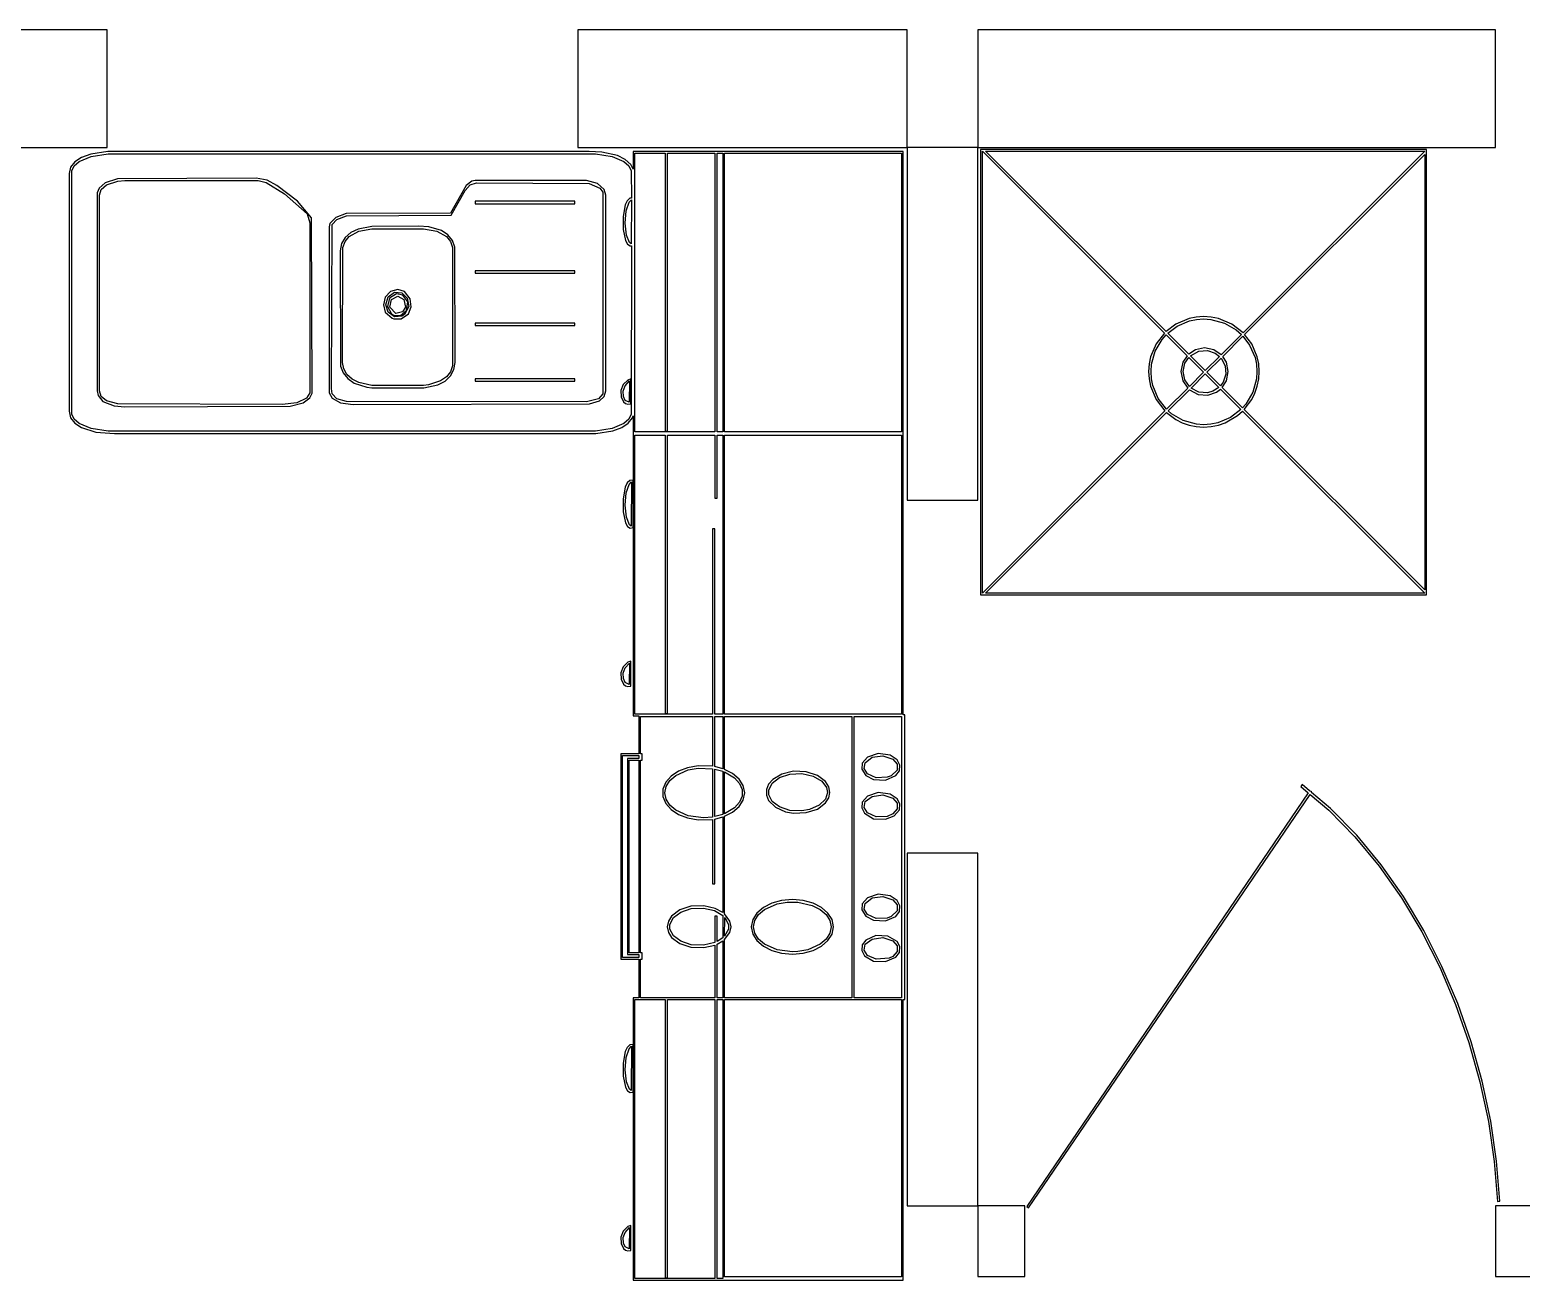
# Model space of a CAD drawing. Header units: metres. Extents: x -12.3 to 21.7, y -8.9 to 7.5.
# Drawn here: x 16.536 to 19.705, y -3.408 to -0.75 of the extents above; entities that cross this region are included whole.
import ezdxf

# ---------------------------------------------------------------- set-up
doc = ezdxf.new("R2010")
doc.units = ezdxf.units.M

msp = doc.modelspace()

# ---------------------------------------------------------------- linework, layer by layer
for p, q in [((16.7, -0.75), (15.8, -0.75)), ((16.7, -1), (16.7, -0.75)), ((18.4, -0.75), (17.7, -0.75)), ((17.7, -0.75), (17.7, -1)), ((18.4, -1), (18.4, -0.75)), ((19.65, -0.75), (18.55, -0.75)), ((18.55, -0.75), (18.55, -1)), ((19.65, -1), (19.65, -0.75)), ((15.8, -1), (16.7, -1)), ((16.7018, -1.00873), (16.6652, -1.01416)), ((16.6664, -1.019), (16.7021, -1.01372)), ((17.7243, -1.00835), (16.7018, -1.00873)), ((16.7021, -1.01372), (17.738, -1.01372)), ((17.7, -1), (18.4, -1)), ((17.7514, -1.00984), (17.7243, -1.00835)), ((17.738, -1.01372), (17.7732, -1.01898)), ((17.7845, -1.01732), (17.7514, -1.00984)), ((18.3915, -1.00835), (17.8176, -1.00835)), ((17.8176, -1.00835), (17.8176, -1.04625)), ((17.8212, -1.60471), (17.8212, -1.01189)), ((17.8212, -1.01189), (17.8861, -1.01189)), ((17.8861, -1.01189), (17.8861, -1.60315)), ((17.8911, -1.60315), (17.8911, -1.01189)), ((17.8911, -1.01189), (17.9915, -1.01189)), ((17.9915, -1.01189), (17.9915, -1.60471)), ((17.9965, -1.60471), (17.9965, -1.01189)), ((17.9965, -1.01189), (18.0083, -1.01189)), ((18.0083, -1.01189), (18.0083, -1.60471)), ((18.0118, -1.60471), (18.0118, -1.01192)), ((18.0118, -1.01192), (18.388, -1.01192)), ((18.388, -1.01192), (18.388, -1.60471)), ((18.3915, -2.20627), (18.3915, -1.00835)), ((18.55, -1), (18.4, -1)), ((18.4, -1), (18.4, -1.75)), ((18.55, -1), (19.65, -1)), ((18.55, -1.75), (18.55, -1)), ((19.5032, -1.00447), (18.5561, -1.00447)), ((18.5561, -1.00447), (18.5561, -1.95137)), ((18.5597, -1.94783), (18.5597, -1.00806)), ((18.5597, -1.00806), (18.9466, -1.39484)), ((18.9502, -1.39142), (18.5667, -1.00801)), ((18.5667, -1.00801), (19.4997, -1.00806)), ((19.4997, -1.00806), (19.1137, -1.39397)), ((19.5032, -1.95137), (19.5032, -1.00447)), ((16.6224, -1.04211), (16.6192, -1.05576)), ((16.6314, -1.0305), (16.6224, -1.04211)), ((16.6249, -1.04984), (16.6301, -1.03911)), ((16.6301, -1.03911), (16.6408, -1.02971)), ((16.6459, -1.02112), (16.6314, -1.0305)), ((16.6408, -1.02971), (16.6664, -1.019)), ((16.6652, -1.01416), (16.6459, -1.02112)), ((17.7732, -1.01898), (17.7982, -1.02966)), ((17.801, -1.02551), (17.7845, -1.01732)), ((17.7982, -1.02966), (17.8085, -1.03905)), ((17.8125, -1.03604), (17.801, -1.02551)), ((17.8085, -1.03905), (17.8136, -1.04979)), ((17.8176, -1.04625), (17.8125, -1.03604)), ((19.117, -1.39771), (19.4997, -1.01512)), ((19.4997, -1.01512), (19.4997, -1.94077)), ((16.6192, -1.05576), (16.6192, -1.56082)), ((16.6249, -1.56676), (16.6249, -1.04984)), ((16.6961, -1.07541), (16.6834, -1.08673)), ((16.7219, -1.06657), (16.6961, -1.07541)), ((16.6986, -1.0797), (16.7226, -1.07152)), ((17.0171, -1.06535), (16.7219, -1.06657)), ((16.7226, -1.07152), (16.7378, -1.07036)), ((16.7378, -1.07036), (17.0209, -1.07036)), ((17.04, -1.06992), (17.0171, -1.06535)), ((17.0209, -1.07036), (17.0381, -1.07454)), ((17.0381, -1.07454), (17.0773, -1.09862)), ((17.0604, -1.08076), (17.04, -1.06992)), ((17.4752, -1.07172), (17.4627, -1.08118)), ((17.4718, -1.0795), (17.485, -1.07535)), ((17.4819, -1.07036), (17.4752, -1.07172)), ((17.719, -1.07065), (17.4819, -1.07036)), ((17.485, -1.07535), (17.7244, -1.07643)), ((17.7418, -1.07703), (17.719, -1.07065)), ((17.7244, -1.07643), (17.747, -1.08649)), ((17.7563, -1.08958), (17.7418, -1.07703)), ((17.8136, -1.04979), (17.8142, -1.10771)), ((16.6792, -1.09622), (16.6786, -1.51733)), ((16.6834, -1.08673), (16.6792, -1.09622)), ((16.6836, -1.10135), (16.6875, -1.08958)), ((16.6836, -1.51707), (16.6836, -1.10135)), ((16.6875, -1.08958), (16.6986, -1.0797)), ((17.1043, -1.11429), (17.0604, -1.08076)), ((17.0773, -1.09862), (17.1254, -1.14124)), ((17.4627, -1.08118), (17.4294, -1.13965)), ((17.4314, -1.14421), (17.461, -1.09126)), ((17.461, -1.09126), (17.4718, -1.0795)), ((17.747, -1.08649), (17.7536, -1.09526)), ((17.7536, -1.09526), (17.7536, -1.52368)), ((17.7599, -1.10135), (17.7563, -1.08958)), ((17.7599, -1.51707), (17.7599, -1.10135)), ((17.8108, -1.10811), (17.8053, -1.1134)), ((17.8142, -1.10771), (17.8108, -1.10811)), ((17.1344, -1.15002), (17.1043, -1.11429)), ((17.4294, -1.13965), (17.2082, -1.14079)), ((17.6938, -1.11458), (17.4819, -1.11458)), ((17.4819, -1.11458), (17.4819, -1.11958)), ((17.4819, -1.11958), (17.6938, -1.11958)), ((17.6938, -1.11958), (17.6938, -1.11458)), ((17.8011, -1.12225), (17.7966, -1.14694)), ((17.8053, -1.1134), (17.8011, -1.12225)), ((17.8011, -1.16084), (17.8031, -1.13467)), ((17.8031, -1.13467), (17.8094, -1.11632)), ((17.8094, -1.11632), (17.8142, -1.11119)), ((17.8142, -1.11119), (17.8138, -1.20512)), ((17.1254, -1.14124), (17.1309, -1.16)), ((17.1309, -1.16), (17.1306, -1.52148)), ((17.1355, -1.5226), (17.1344, -1.15002)), ((17.1734, -1.16159), (17.1717, -1.16882)), ((17.1717, -1.16882), (17.1721, -1.52148)), ((17.1857, -1.14876), (17.1734, -1.16159)), ((17.1767, -1.51244), (17.1779, -1.16367)), ((17.1779, -1.16367), (17.1883, -1.15302)), ((17.2082, -1.14079), (17.1857, -1.14876)), ((17.1883, -1.15302), (17.209, -1.14572)), ((17.209, -1.14572), (17.4314, -1.14421)), ((17.2624, -1.16786), (17.2333, -1.17357)), ((17.3617, -1.16748), (17.2624, -1.16786)), ((17.3836, -1.16902), (17.3617, -1.16748)), ((17.4106, -1.17694), (17.3836, -1.16902)), ((17.7966, -1.14694), (17.7968, -1.17468)), ((17.8036, -1.18629), (17.8011, -1.16084)), ((17.2058, -1.19142), (17.1982, -1.20453)), ((17.2011, -1.21283), (17.2057, -1.20016)), ((17.2057, -1.20016), (17.2146, -1.18964)), ((17.2177, -1.18105), (17.2058, -1.19142)), ((17.2146, -1.18964), (17.235, -1.17828)), ((17.2333, -1.17357), (17.2177, -1.18105)), ((17.235, -1.17828), (17.2627, -1.17285)), ((17.2627, -1.17285), (17.3726, -1.17285)), ((17.3726, -1.17285), (17.4008, -1.17828)), ((17.4008, -1.17828), (17.4209, -1.18964)), ((17.4243, -1.18591), (17.4106, -1.17694)), ((17.4209, -1.18964), (17.4295, -1.20016)), ((17.4339, -1.19772), (17.4243, -1.18591)), ((17.4295, -1.20016), (17.4339, -1.21283)), ((17.4388, -1.21201), (17.4339, -1.19772)), ((17.7968, -1.17468), (17.8018, -1.19801)), ((17.8018, -1.19801), (17.806, -1.20567)), ((17.8097, -1.20236), (17.8036, -1.18629)), ((17.8138, -1.20512), (17.8097, -1.20236)), ((17.1982, -1.20453), (17.1956, -1.21968)), ((17.1956, -1.21968), (17.1962, -1.46486)), ((17.2005, -1.45691), (17.2011, -1.21283)), ((17.4339, -1.21283), (17.4339, -1.46402)), ((17.4395, -1.45711), (17.4388, -1.21201)), ((17.806, -1.20567), (17.8112, -1.20943)), ((17.8112, -1.20943), (17.8142, -1.20892)), ((17.8142, -1.20892), (17.8136, -1.5668)), ((17.6938, -1.2623), (17.4819, -1.2623)), ((17.4819, -1.2623), (17.4819, -1.2673)), ((17.4819, -1.2673), (17.6938, -1.2673)), ((17.6938, -1.2673), (17.6938, -1.2623)), ((17.2911, -1.31816), (17.287, -1.33476)), ((17.3021, -1.30641), (17.2911, -1.31816)), ((17.292, -1.33475), (17.2974, -1.31758)), ((17.3002, -1.3204), (17.2957, -1.33789)), ((17.2974, -1.31758), (17.3108, -1.30791)), ((17.3146, -1.31126), (17.3002, -1.3204)), ((17.3011, -1.33966), (17.3042, -1.32333)), ((17.3175, -1.30194), (17.3021, -1.30641)), ((17.3042, -1.32333), (17.3175, -1.31604)), ((17.3108, -1.30791), (17.3263, -1.30902)), ((17.3285, -1.31435), (17.3146, -1.31126)), ((17.3318, -1.30641), (17.3175, -1.30194)), ((17.3175, -1.31604), (17.3308, -1.32333)), ((17.3263, -1.30902), (17.3378, -1.3205)), ((17.3387, -1.32855), (17.3285, -1.31435)), ((17.3308, -1.32333), (17.3339, -1.33966)), ((17.344, -1.32195), (17.3318, -1.30641)), ((17.3365, -1.34657), (17.3387, -1.32855)), ((17.3378, -1.3205), (17.3411, -1.33815)), ((17.346, -1.33882), (17.344, -1.32195)), ((17.287, -1.33476), (17.2911, -1.3501)), ((17.2911, -1.3501), (17.3056, -1.36324)), ((17.2973, -1.3504), (17.292, -1.33475)), ((17.2957, -1.33789), (17.3042, -1.35341)), ((17.3107, -1.3598), (17.2973, -1.3504)), ((17.3132, -1.3528), (17.3011, -1.33966)), ((17.3042, -1.35341), (17.3091, -1.35654)), ((17.3091, -1.35654), (17.3233, -1.35759)), ((17.3263, -1.35872), (17.3107, -1.3598)), ((17.3276, -1.34958), (17.3132, -1.3528)), ((17.3233, -1.35759), (17.3365, -1.34657)), ((17.3249, -1.36461), (17.3401, -1.35341)), ((17.3316, -1.35527), (17.3263, -1.35872)), ((17.3339, -1.33966), (17.3276, -1.34958)), ((17.3411, -1.33815), (17.3316, -1.35527)), ((17.3401, -1.35341), (17.346, -1.33882)), ((19.014, -1.36061), (18.9989, -1.36374)), ((19.0297, -1.35954), (19.014, -1.36061)), ((19.0458, -1.36061), (19.0297, -1.35954)), ((19.0613, -1.36374), (19.0458, -1.36061)), ((17.3056, -1.36324), (17.3094, -1.36461)), ((17.3094, -1.36461), (17.3249, -1.36461)), ((17.6938, -1.37349), (17.4819, -1.37349)), ((17.4819, -1.37349), (17.4819, -1.37848)), ((17.4819, -1.37848), (17.6938, -1.37848)), ((17.6938, -1.37848), (17.6938, -1.37349)), ((18.9711, -1.37555), (18.9502, -1.39142)), ((18.9537, -1.39494), (18.9736, -1.37987)), ((18.9989, -1.36374), (18.9711, -1.37555)), ((18.9736, -1.37987), (19.0002, -1.36856)), ((19.0002, -1.36856), (19.0146, -1.36557)), ((19.0146, -1.36557), (19.0297, -1.36455)), ((19.0297, -1.36455), (19.0452, -1.36557)), ((19.0452, -1.36557), (19.074, -1.37338)), ((19.0896, -1.37555), (19.0613, -1.36374)), ((19.074, -1.37338), (19.0992, -1.38794)), ((19.1137, -1.39397), (19.0896, -1.37555)), ((19.0992, -1.38794), (19.1102, -1.39751)), ((18.9291, -1.41747), (18.9173, -1.44525)), ((18.9269, -1.43286), (18.9415, -1.40813)), ((18.9466, -1.39484), (18.9291, -1.41747)), ((18.9415, -1.40813), (18.9501, -1.39838)), ((18.9501, -1.39838), (18.9946, -1.44292)), ((18.9982, -1.43938), (18.9537, -1.39494)), ((19.1102, -1.39751), (19.0671, -1.44057)), ((19.0704, -1.44426), (19.1135, -1.40123)), ((19.1135, -1.40123), (19.1277, -1.42001)), ((19.132, -1.41747), (19.117, -1.39771)), ((19.1277, -1.42001), (19.1391, -1.44659)), ((19.1439, -1.44525), (19.132, -1.41747)), ((17.2029, -1.47069), (17.2005, -1.45691)), ((17.437, -1.47231), (17.4395, -1.45711)), ((18.9173, -1.44525), (18.9142, -1.46036)), ((18.9191, -1.46103), (18.9269, -1.43286)), ((18.9857, -1.45677), (18.9817, -1.47606)), ((18.9946, -1.44292), (18.9857, -1.45677)), ((18.9903, -1.45874), (18.9982, -1.44646)), ((19.0123, -1.43019), (18.9982, -1.43938)), ((18.9982, -1.44646), (19.0297, -1.47794)), ((19.0017, -1.44292), (19.0197, -1.43286)), ((19.0332, -1.47441), (19.0017, -1.44292)), ((19.0315, -1.42625), (19.0123, -1.43019)), ((19.0197, -1.43286), (19.0378, -1.43166)), ((19.0514, -1.43019), (19.0315, -1.42625)), ((19.0635, -1.44411), (19.0332, -1.47441)), ((19.0367, -1.47795), (19.0669, -1.44778)), ((19.0378, -1.43166), (19.0547, -1.43744)), ((19.0671, -1.44057), (19.0514, -1.43019)), ((19.0547, -1.43744), (19.0635, -1.44411)), ((19.0669, -1.44778), (19.0757, -1.46425)), ((19.0783, -1.45677), (19.0704, -1.44426)), ((19.0823, -1.47606), (19.0783, -1.45677)), ((19.1391, -1.44659), (19.1421, -1.46104)), ((19.147, -1.46036), (19.1439, -1.44525)), ((17.1962, -1.46486), (17.2014, -1.47939)), ((17.2014, -1.47939), (17.2112, -1.49155)), ((17.2097, -1.48265), (17.2029, -1.47069)), ((17.2205, -1.49248), (17.2097, -1.48265)), ((17.4209, -1.48784), (17.4085, -1.49649)), ((17.418, -1.49658), (17.4297, -1.48573)), ((17.4295, -1.47691), (17.4209, -1.48784)), ((17.4339, -1.46402), (17.4295, -1.47691)), ((17.4297, -1.48573), (17.437, -1.47231)), ((18.9142, -1.46036), (18.9131, -1.47607)), ((18.9131, -1.47607), (18.9142, -1.49223)), ((18.9181, -1.47607), (18.9191, -1.46103)), ((18.9191, -1.49156), (18.9181, -1.47607)), ((18.9817, -1.47606), (18.9857, -1.49588)), ((18.9867, -1.47606), (18.9903, -1.45874)), ((18.9903, -1.49396), (18.9867, -1.47606)), ((19.0297, -1.47794), (18.9996, -1.50806)), ((19.0033, -1.51143), (19.0332, -1.48148)), ((19.0332, -1.48148), (19.062, -1.51022)), ((19.0655, -1.5067), (19.0367, -1.47795)), ((19.0769, -1.48232), (19.0711, -1.49922)), ((19.0757, -1.46425), (19.0769, -1.48232)), ((19.0783, -1.49588), (19.0823, -1.47606)), ((19.1421, -1.46104), (19.1431, -1.47607)), ((19.1431, -1.47607), (19.1421, -1.49156)), ((19.1481, -1.47607), (19.147, -1.46036)), ((19.147, -1.49223), (19.1481, -1.47607)), ((16.6786, -1.51733), (16.6808, -1.5276)), ((16.6875, -1.52933), (16.6836, -1.51707)), ((17.178, -1.52367), (17.1767, -1.51244)), ((17.2112, -1.49155), (17.225, -1.50095)), ((17.235, -1.49986), (17.2205, -1.49248)), ((17.225, -1.50095), (17.2519, -1.50946)), ((17.2627, -1.50574), (17.235, -1.49986)), ((17.2519, -1.50946), (17.2623, -1.51073)), ((17.2623, -1.51073), (17.373, -1.51073)), ((17.3726, -1.50574), (17.2627, -1.50574)), ((17.3829, -1.50453), (17.3726, -1.50574)), ((17.373, -1.51073), (17.4026, -1.50455)), ((17.4085, -1.49649), (17.3829, -1.50453)), ((17.4026, -1.50455), (17.418, -1.49658)), ((17.6938, -1.492), (17.4819, -1.492)), ((17.4819, -1.492), (17.4819, -1.49701)), ((17.4819, -1.49701), (17.6938, -1.49701)), ((17.6938, -1.49701), (17.6938, -1.492)), ((17.7563, -1.52933), (17.7599, -1.51707)), ((17.7966, -1.50398), (17.7919, -1.517)), ((17.7919, -1.517), (17.7922, -1.5304)), ((17.8062, -1.49445), (17.7966, -1.50398)), ((17.7969, -1.51778), (17.8008, -1.50659)), ((17.7971, -1.52933), (17.7969, -1.51778)), ((17.8008, -1.50659), (17.8102, -1.49644)), ((17.813, -1.49196), (17.8062, -1.49445)), ((17.8102, -1.49644), (17.8093, -1.5417)), ((17.813, -1.54501), (17.813, -1.49196)), ((18.9142, -1.49223), (18.9173, -1.50769)), ((18.9173, -1.50769), (18.9291, -1.53603)), ((18.9221, -1.50638), (18.9191, -1.49156)), ((18.9335, -1.53351), (18.9221, -1.50638)), ((18.996, -1.51158), (18.9511, -1.55652)), ((18.9548, -1.55986), (18.9997, -1.51497)), ((18.9857, -1.49588), (18.996, -1.51158)), ((18.9996, -1.50806), (18.9903, -1.49396)), ((18.9997, -1.51497), (19.0184, -1.52501)), ((19.0197, -1.52019), (19.0033, -1.51143)), ((19.0378, -1.52139), (19.0197, -1.52019)), ((19.0494, -1.51823), (19.0378, -1.52139)), ((19.0385, -1.52635), (19.0572, -1.51991)), ((19.062, -1.51022), (19.0494, -1.51823)), ((19.0572, -1.51991), (19.0655, -1.51375)), ((19.0711, -1.49922), (19.0655, -1.5067)), ((19.0655, -1.51375), (19.1091, -1.5573)), ((19.069, -1.51024), (19.0783, -1.49588)), ((19.1125, -1.55365), (19.069, -1.51024)), ((19.1343, -1.5204), (19.1196, -1.54555)), ((19.1421, -1.49156), (19.1343, -1.5204)), ((19.1389, -1.52234), (19.1439, -1.50769)), ((19.1439, -1.50769), (19.147, -1.49223)), ((16.6808, -1.5276), (16.6913, -1.53989)), ((16.6986, -1.5385), (16.6875, -1.52933)), ((16.6913, -1.53989), (16.7148, -1.54916)), ((16.7226, -1.54535), (16.6986, -1.5385)), ((16.7148, -1.54916), (16.7378, -1.55125)), ((17.0717, -1.54625), (16.7226, -1.54535)), ((16.7378, -1.55125), (17.0891, -1.55032)), ((17.103, -1.54274), (17.0717, -1.54625)), ((17.0891, -1.55032), (17.1169, -1.543)), ((17.1236, -1.53275), (17.103, -1.54274)), ((17.1169, -1.543), (17.1308, -1.53238)), ((17.1306, -1.52148), (17.1236, -1.53275)), ((17.1308, -1.53238), (17.1355, -1.5226)), ((17.1721, -1.52148), (17.1781, -1.53275)), ((17.1882, -1.53415), (17.178, -1.52367)), ((17.1781, -1.53275), (17.1958, -1.54274)), ((17.2089, -1.54041), (17.1882, -1.53415)), ((17.1958, -1.54274), (17.2226, -1.54625)), ((17.7187, -1.54103), (17.2089, -1.54041)), ((17.2226, -1.54625), (17.7253, -1.54535)), ((17.7438, -1.53421), (17.7187, -1.54103)), ((17.7253, -1.54535), (17.7463, -1.5385)), ((17.7536, -1.52368), (17.7438, -1.53421)), ((17.7463, -1.5385), (17.7563, -1.52933)), ((17.7922, -1.5304), (17.7972, -1.54103)), ((17.8009, -1.53767), (17.7971, -1.52933)), ((17.7972, -1.54103), (17.8014, -1.54434)), ((17.8093, -1.5417), (17.8009, -1.53767)), ((17.8014, -1.54434), (17.8067, -1.54581)), ((17.8067, -1.54581), (17.813, -1.54501)), ((18.9291, -1.53603), (18.9476, -1.56006)), ((18.9511, -1.55652), (18.9335, -1.53351)), ((19.0184, -1.52501), (19.0385, -1.52635)), ((19.1196, -1.54555), (19.1125, -1.55365)), ((19.116, -1.55719), (19.132, -1.53603)), ((19.132, -1.53603), (19.1389, -1.52234)), ((16.6192, -1.56082), (16.6224, -1.57446)), ((16.6224, -1.57446), (16.6314, -1.58609)), ((16.6301, -1.57747), (16.6249, -1.56676)), ((16.6408, -1.58688), (16.6301, -1.57747)), ((17.8085, -1.57755), (17.7982, -1.58691)), ((17.8074, -1.58609), (17.8162, -1.57446)), ((17.8136, -1.5668), (17.8085, -1.57755)), ((17.8162, -1.57446), (17.8176, -1.57033)), ((17.8176, -1.57033), (17.8176, -2.20813)), ((18.9476, -1.56006), (18.5597, -1.94783)), ((18.5667, -1.94783), (18.9513, -1.56339)), ((18.9513, -1.56339), (18.9711, -1.57841)), ((18.9617, -1.56601), (18.9548, -1.55986)), ((18.9865, -1.58066), (18.9617, -1.56601)), ((18.9711, -1.57841), (18.9845, -1.58525)), ((19.0146, -1.58847), (18.9865, -1.58066)), ((19.0871, -1.5741), (19.06, -1.58546)), ((19.0759, -1.58525), (19.1022, -1.56995)), ((19.1091, -1.5573), (19.0871, -1.5741)), ((19.1022, -1.56995), (19.1126, -1.56082)), ((19.1126, -1.56082), (19.4997, -1.94783)), ((19.4997, -1.94077), (19.116, -1.55719)), ((16.6314, -1.58609), (16.6459, -1.59547)), ((16.6664, -1.5976), (16.6408, -1.58688)), ((16.6459, -1.59547), (16.6764, -1.60493)), ((16.7021, -1.60287), (16.6664, -1.5976)), ((16.6764, -1.60493), (16.7158, -1.60825)), ((17.738, -1.60287), (16.7021, -1.60287)), ((16.7158, -1.60825), (17.7383, -1.60786)), ((17.7732, -1.5976), (17.738, -1.60287)), ((17.7383, -1.60786), (17.7745, -1.60243)), ((17.7982, -1.58691), (17.7732, -1.5976)), ((17.7745, -1.60243), (17.7934, -1.59547)), ((17.7934, -1.59547), (17.8074, -1.58609)), ((17.9915, -1.60471), (17.8212, -1.60471)), ((17.8212, -2.20459), (17.8212, -1.61177)), ((17.8212, -1.61177), (17.8861, -1.61177)), ((17.8861, -1.60315), (17.8911, -1.60315)), ((17.8861, -1.61177), (17.8861, -2.20303)), ((17.8911, -2.20303), (17.8911, -1.61177)), ((17.8911, -1.61177), (17.9915, -1.61177)), ((17.9915, -1.61177), (17.9915, -1.74567)), ((18.0083, -1.60471), (17.9965, -1.60471)), ((17.9965, -1.74567), (17.9965, -1.61177)), ((17.9965, -1.61177), (18.0083, -1.61177)), ((18.0083, -1.61177), (18.0083, -2.20459)), ((18.388, -1.60471), (18.0118, -1.60471)), ((18.0118, -2.20459), (18.0118, -1.61177)), ((18.0118, -1.61177), (18.388, -1.61177)), ((18.388, -1.61177), (18.388, -2.20459)), ((18.9845, -1.58525), (18.9989, -1.5903)), ((18.9989, -1.5903), (19.014, -1.59343)), ((19.014, -1.59343), (19.0297, -1.5945)), ((19.0297, -1.58949), (19.0146, -1.58847)), ((19.0452, -1.58847), (19.0297, -1.58949)), ((19.0297, -1.5945), (19.0458, -1.59343)), ((19.06, -1.58546), (19.0452, -1.58847)), ((19.0458, -1.59343), (19.0613, -1.5903)), ((19.0613, -1.5903), (19.0759, -1.58525)), ((17.8108, -1.70799), (17.8053, -1.71329)), ((17.8094, -1.7162), (17.8143, -1.71101)), ((17.8176, -1.70721), (17.8108, -1.70799)), ((17.8143, -1.71101), (17.8138, -1.80501)), ((17.8176, -1.80823), (17.8176, -1.70721)), ((17.8011, -1.72214), (17.7966, -1.74683)), ((17.8053, -1.71329), (17.8011, -1.72214)), ((17.8011, -1.76073), (17.8031, -1.73457)), ((17.8031, -1.73457), (17.8094, -1.7162)), ((17.7966, -1.74683), (17.7968, -1.77457)), ((17.8036, -1.78619), (17.8011, -1.76073)), ((17.9915, -1.74567), (17.9965, -1.74567)), ((18.4, -1.75), (18.55, -1.75)), ((17.7968, -1.77457), (17.8018, -1.7979)), ((17.8018, -1.7979), (17.806, -1.80556)), ((17.8097, -1.80225), (17.8036, -1.78619)), ((17.806, -1.80556), (17.8112, -1.80931)), ((17.8138, -1.80501), (17.8097, -1.80225)), ((17.8112, -1.80931), (17.8176, -1.80823)), ((17.9915, -1.81075), (17.9865, -1.81075)), ((17.9865, -1.81075), (17.9865, -2.20459)), ((17.9915, -2.20459), (17.9915, -1.81075)), ((18.5561, -1.95137), (19.5032, -1.95137)), ((19.4997, -1.94783), (18.5667, -1.94783)), ((17.7966, -2.10387), (17.7919, -2.11688)), ((17.7919, -2.11688), (17.7922, -2.13028)), ((17.8062, -2.09433), (17.7966, -2.10387)), ((17.7969, -2.11766), (17.8008, -2.10648)), ((17.7971, -2.12921), (17.7969, -2.11766)), ((17.8008, -2.10648), (17.8102, -2.09633)), ((17.813, -2.09184), (17.8062, -2.09433)), ((17.8102, -2.09633), (17.8093, -2.14159)), ((17.813, -2.1449), (17.813, -2.09184)), ((17.7922, -2.13028), (17.7972, -2.14091)), ((17.8009, -2.13756), (17.7971, -2.12921)), ((17.7972, -2.14091), (17.8014, -2.14423)), ((17.8093, -2.14159), (17.8009, -2.13756)), ((17.8014, -2.14423), (17.8067, -2.14569)), ((17.8067, -2.14569), (17.813, -2.1449)), ((17.8176, -2.20813), (17.8297, -2.20813)), ((17.9865, -2.20459), (17.8212, -2.20459)), ((17.8297, -2.20813), (17.8297, -2.2888)), ((17.8333, -2.2888), (17.8333, -2.20981)), ((17.8333, -2.20981), (17.9865, -2.20981)), ((17.8861, -2.20303), (17.8911, -2.20303)), ((17.9865, -2.20981), (17.9865, -2.31554)), ((18.0083, -2.20459), (17.9915, -2.20459)), ((17.9915, -2.3163), (17.9915, -2.20981)), ((17.9915, -2.20981), (18.0083, -2.20981)), ((18.0083, -2.20981), (18.0083, -2.32088)), ((18.388, -2.20459), (18.0118, -2.20459)), ((18.0118, -2.32208), (18.0118, -2.20981)), ((18.0118, -2.20981), (18.2827, -2.20981)), ((18.2827, -2.20981), (18.2827, -2.80801)), ((18.2877, -2.80801), (18.2877, -2.20981)), ((18.2877, -2.20981), (18.388, -2.20981)), ((18.388, -2.20981), (18.388, -2.80801)), ((18.395, -2.20627), (18.3915, -2.20627)), ((18.395, -2.81154), (18.395, -2.20627)), ((17.8297, -2.2888), (17.7915, -2.2888)), ((17.7915, -2.2888), (17.7915, -2.72568)), ((17.795, -2.72214), (17.795, -2.29234)), ((17.795, -2.29234), (17.8297, -2.29234)), ((17.8297, -2.29872), (17.8057, -2.29872)), ((17.8057, -2.29872), (17.8057, -2.71576)), ((17.8092, -2.71223), (17.8092, -2.30226)), ((17.8092, -2.30226), (17.8297, -2.30226)), ((17.8297, -2.29234), (17.8297, -2.29872)), ((17.8297, -2.30226), (17.8297, -2.71223)), ((17.8371, -2.2888), (17.8333, -2.2888)), ((17.8333, -2.71223), (17.8333, -2.30226)), ((17.8333, -2.30226), (17.8371, -2.30226)), ((17.8371, -2.30226), (17.8371, -2.2888)), ((18.3046, -2.30899), (18.3034, -2.3215)), ((18.3158, -2.29601), (18.3046, -2.30899)), ((18.3083, -2.32047), (18.3108, -2.30788)), ((18.3108, -2.30788), (18.3258, -2.29633)), ((18.3383, -2.28824), (18.3158, -2.29601)), ((18.3258, -2.29633), (18.3484, -2.29321)), ((18.3638, -2.29166), (18.3383, -2.28824)), ((18.3484, -2.29321), (18.3694, -2.30013)), ((18.3789, -2.30176), (18.3638, -2.29166)), ((18.3694, -2.30013), (18.3788, -2.31088)), ((18.3788, -2.31088), (18.3788, -2.32347)), ((18.3847, -2.31306), (18.3789, -2.30176)), ((18.3834, -2.32545), (18.3847, -2.31306)), ((17.8983, -2.33661), (17.887, -2.34946)), ((17.8958, -2.34607), (17.9085, -2.33519)), ((17.9141, -2.32613), (17.8983, -2.33661)), ((17.9085, -2.33519), (17.9349, -2.32339)), ((17.9335, -2.31859), (17.9141, -2.32613)), ((17.9556, -2.31454), (17.9335, -2.31859)), ((17.9349, -2.32339), (17.9561, -2.31953)), ((17.9865, -2.31554), (17.9556, -2.31454)), ((17.9561, -2.31953), (17.9865, -2.32057)), ((17.9865, -2.32057), (17.9865, -2.4234)), ((18.0083, -2.32088), (17.9915, -2.3163)), ((17.9915, -2.32143), (18.0083, -2.32616)), ((17.9915, -2.42255), (17.9915, -2.32143)), ((18.0083, -2.32616), (18.0083, -2.41783)), ((18.0292, -2.33102), (18.0118, -2.32208)), ((18.0118, -2.32758), (18.0333, -2.34039)), ((18.0118, -2.41641), (18.0118, -2.32758)), ((18.0428, -2.34277), (18.0292, -2.33102)), ((18.0333, -2.34039), (18.0437, -2.35214)), ((18.0517, -2.35661), (18.0428, -2.34277)), ((18.1145, -2.34335), (18.1057, -2.35342)), ((18.1134, -2.35146), (18.1289, -2.33961)), ((18.1338, -2.33194), (18.1145, -2.34335)), ((18.1289, -2.33961), (18.1507, -2.33229)), ((18.1584, -2.32619), (18.1338, -2.33194)), ((18.1507, -2.33229), (18.1763, -2.33116)), ((18.1857, -2.32738), (18.1584, -2.32619)), ((18.1763, -2.33116), (18.2003, -2.33659)), ((18.2093, -2.33517), (18.1857, -2.32738)), ((18.2003, -2.33659), (18.2184, -2.34714)), ((18.2265, -2.34818), (18.2093, -2.33517)), ((18.3034, -2.3215), (18.3123, -2.33537)), ((18.3155, -2.33156), (18.3083, -2.32047)), ((18.3123, -2.33537), (18.3285, -2.34378)), ((18.3342, -2.34001), (18.3155, -2.33156)), ((18.3285, -2.34378), (18.3541, -2.34492)), ((18.3577, -2.33897), (18.3342, -2.34001)), ((18.3541, -2.34492), (18.3757, -2.3354)), ((18.3658, -2.33586), (18.3577, -2.33897)), ((18.3788, -2.32347), (18.3658, -2.33586)), ((18.3757, -2.3354), (18.3834, -2.32545)), ((17.887, -2.34946), (17.8809, -2.36415)), ((17.8809, -2.36415), (17.8809, -2.37984)), ((17.8851, -2.37199), (17.8879, -2.35852)), ((17.8879, -2.38547), (17.8851, -2.37199)), ((17.8879, -2.35852), (17.8958, -2.34607)), ((18.0437, -2.35214), (18.0491, -2.36514)), ((18.0491, -2.36514), (18.0491, -2.37885)), ((18.0548, -2.37199), (18.0517, -2.35661)), ((18.0517, -2.38737), (18.0548, -2.37199)), ((18.1057, -2.35342), (18.101, -2.36496)), ((18.101, -2.36496), (18.101, -2.37714)), ((18.1059, -2.36594), (18.1134, -2.35146)), ((18.1059, -2.37613), (18.1059, -2.36594)), ((18.1134, -2.3902), (18.1059, -2.37613)), ((18.2184, -2.34714), (18.2288, -2.36092)), ((18.2308, -2.37114), (18.2263, -2.38567)), ((18.2334, -2.35902), (18.2265, -2.34818)), ((18.2288, -2.36092), (18.2308, -2.37114)), ((18.2358, -2.37114), (18.2334, -2.35902)), ((18.2334, -2.3829), (18.2358, -2.37114)), ((18.3383, -2.3714), (18.3158, -2.37904)), ((18.3258, -2.37946), (18.3484, -2.37639)), ((18.3637, -2.37479), (18.3383, -2.3714)), ((18.3484, -2.37639), (18.3694, -2.38319)), ((18.3788, -2.38463), (18.3637, -2.37479)), ((19.2523, -2.37192), (18.6539, -3.25162)), ((18.658, -3.25443), (19.2562, -2.37517)), ((19.2395, -2.35445), (19.2362, -2.35826)), ((19.2362, -2.35826), (19.2523, -2.37192)), ((19.2552, -2.36775), (19.2395, -2.35445)), ((19.2597, -2.36996), (19.2552, -2.36775)), ((19.2562, -2.37517), (19.2958, -2.40872)), ((19.259, -2.371), (19.2597, -2.36996)), ((19.2992, -2.40506), (19.259, -2.371)), ((17.8809, -2.37984), (17.887, -2.39452)), ((17.887, -2.39452), (17.8983, -2.40738)), ((17.8958, -2.3979), (17.8879, -2.38547)), ((17.9085, -2.40878), (17.8958, -2.3979)), ((17.8983, -2.40738), (17.9141, -2.41786)), ((18.0333, -2.40359), (18.0118, -2.41641)), ((18.0292, -2.41295), (18.0428, -2.40121)), ((18.0437, -2.39183), (18.0333, -2.40359)), ((18.0428, -2.40121), (18.0517, -2.38737)), ((18.0491, -2.37885), (18.0437, -2.39183)), ((18.101, -2.37714), (18.1057, -2.38838)), ((18.1057, -2.38838), (18.1201, -2.40254)), ((18.1289, -2.40189), (18.1134, -2.3902)), ((18.1201, -2.40254), (18.1415, -2.41214)), ((18.1507, -2.40915), (18.1289, -2.40189)), ((18.1928, -2.40732), (18.1763, -2.41028)), ((18.1857, -2.41406), (18.2093, -2.40633)), ((18.2131, -2.39836), (18.1928, -2.40732)), ((18.2093, -2.40633), (18.2265, -2.39351)), ((18.2263, -2.38567), (18.2131, -2.39836)), ((18.2265, -2.39351), (18.2334, -2.3829)), ((18.3047, -2.3916), (18.3034, -2.40398)), ((18.3034, -2.40398), (18.3092, -2.41525)), ((18.3158, -2.37904), (18.3047, -2.3916)), ((18.3083, -2.40298), (18.3108, -2.3907)), ((18.3155, -2.41457), (18.3083, -2.40298)), ((18.3108, -2.3907), (18.3258, -2.37946)), ((18.3694, -2.38319), (18.3788, -2.39357)), ((18.3788, -2.40616), (18.3694, -2.41692)), ((18.3721, -2.42108), (18.3834, -2.40807)), ((18.3847, -2.39552), (18.3788, -2.38463)), ((18.3788, -2.39357), (18.3788, -2.40616)), ((18.3834, -2.40807), (18.3847, -2.39552)), ((19.3552, -2.46214), (19.2992, -2.40506)), ((17.9349, -2.42058), (17.9085, -2.40878)), ((17.9141, -2.41786), (17.9335, -2.42538)), ((17.9335, -2.42538), (17.9556, -2.42943)), ((17.9675, -2.42496), (17.9349, -2.42058)), ((17.9556, -2.42943), (17.9865, -2.42845)), ((17.9865, -2.4234), (17.9675, -2.42496)), ((17.9865, -2.42845), (17.9865, -2.56531)), ((18.0083, -2.41783), (17.9915, -2.42255)), ((17.9915, -2.42769), (18.0083, -2.4231)), ((17.9915, -2.56531), (17.9915, -2.42769)), ((18.0083, -2.4231), (18.0083, -2.62646)), ((18.0118, -2.42189), (18.0292, -2.41295)), ((18.0118, -2.62921), (18.0118, -2.42189)), ((18.1415, -2.41214), (18.1584, -2.41525)), ((18.1763, -2.41028), (18.1507, -2.40915)), ((18.1584, -2.41525), (18.1857, -2.41406)), ((18.3092, -2.41525), (18.3285, -2.42694)), ((18.3342, -2.42319), (18.3155, -2.41457)), ((18.3285, -2.42694), (18.3541, -2.4281)), ((18.3577, -2.42213), (18.3342, -2.42319)), ((18.3541, -2.4281), (18.3721, -2.42108)), ((18.3694, -2.41692), (18.3577, -2.42213)), ((19.2958, -2.40872), (19.3515, -2.46548)), ((19.3515, -2.46548), (19.403, -2.52791)), ((19.407, -2.52487), (19.3552, -2.46214)), ((18.55, -2.5), (18.4, -2.5)), ((18.4, -2.5), (18.4, -3.25)), ((18.55, -3.25), (18.55, -2.5)), ((19.403, -2.52791), (19.4504, -2.59537)), ((19.4546, -2.59265), (19.407, -2.52487)), ((17.9865, -2.56531), (17.9915, -2.56531)), ((18.3158, -2.59509), (18.3046, -2.60808)), ((18.3108, -2.60696), (18.3258, -2.59541)), ((18.3383, -2.58733), (18.3158, -2.59509)), ((18.3258, -2.59541), (18.3484, -2.5923)), ((18.3638, -2.59076), (18.3383, -2.58733)), ((18.3484, -2.5923), (18.3694, -2.59923)), ((18.3789, -2.60086), (18.3638, -2.59076)), ((19.4504, -2.59537), (19.4933, -2.66724)), ((19.4977, -2.66481), (19.4546, -2.59265)), ((17.9167, -2.62083), (17.8995, -2.63382)), ((17.9033, -2.63712), (17.919, -2.62527)), ((17.9403, -2.61304), (17.9167, -2.62083)), ((17.919, -2.62527), (17.9412, -2.61795)), ((17.9676, -2.61183), (17.9403, -2.61304)), ((17.9412, -2.61795), (17.9671, -2.61681)), ((17.9671, -2.61681), (17.9904, -2.62224)), ((17.9923, -2.61758), (17.9676, -2.61183)), ((17.9904, -2.62224), (18.0083, -2.63274)), ((18.0083, -2.62646), (17.9923, -2.61758)), ((18.0233, -2.64468), (18.0118, -2.62921)), ((18.0807, -2.62758), (18.0719, -2.64142)), ((18.0944, -2.61583), (18.0807, -2.62758)), ((18.0844, -2.63087), (18.0971, -2.62)), ((18.1121, -2.60675), (18.0944, -2.61583)), ((18.0971, -2.62), (18.1235, -2.6082)), ((18.1329, -2.60089), (18.1121, -2.60675)), ((18.1235, -2.6082), (18.1447, -2.60432)), ((18.1561, -2.59882), (18.1329, -2.60089)), ((18.1447, -2.60432), (18.1674, -2.60432)), ((18.1792, -2.60089), (18.1561, -2.59882)), ((18.1674, -2.60432), (18.1983, -2.61142)), ((18.2001, -2.60675), (18.1792, -2.60089)), ((18.1983, -2.61142), (18.215, -2.62)), ((18.2178, -2.61583), (18.2001, -2.60675)), ((18.215, -2.62), (18.2277, -2.63087)), ((18.2315, -2.62758), (18.2178, -2.61583)), ((18.2403, -2.64142), (18.2315, -2.62758)), ((18.3046, -2.60808), (18.3034, -2.62059)), ((18.3034, -2.62059), (18.3123, -2.63446)), ((18.3083, -2.61955), (18.3108, -2.60696)), ((18.3155, -2.63066), (18.3083, -2.61955)), ((18.3788, -2.62256), (18.3658, -2.63495)), ((18.3694, -2.59923), (18.3788, -2.60997)), ((18.3757, -2.63449), (18.3834, -2.62454)), ((18.3788, -2.60997), (18.3788, -2.62256)), ((18.3847, -2.61215), (18.3789, -2.60086)), ((18.3834, -2.62454), (18.3847, -2.61215)), ((17.8926, -2.64468), (17.8902, -2.65678)), ((17.8902, -2.65678), (17.8926, -2.66855)), ((17.8995, -2.63382), (17.8926, -2.64468)), ((17.8957, -2.65158), (17.9033, -2.63712)), ((17.8957, -2.66177), (17.8957, -2.65158)), ((17.9965, -2.63425), (17.9915, -2.63425)), ((17.9915, -2.63425), (17.9915, -2.69006)), ((17.9965, -2.68781), (17.9965, -2.63425)), ((18.0083, -2.63274), (18.0083, -2.68016)), ((18.0118, -2.67673), (18.0127, -2.6371)), ((18.0127, -2.6371), (18.0201, -2.65158)), ((18.0201, -2.65158), (18.0202, -2.66177)), ((18.0257, -2.65678), (18.0233, -2.64468)), ((18.0233, -2.66855), (18.0257, -2.65678)), ((18.0719, -2.64142), (18.0687, -2.65678)), ((18.0687, -2.65678), (18.0719, -2.67216)), ((18.0737, -2.65678), (18.0765, -2.64333)), ((18.0765, -2.67026), (18.0737, -2.65678)), ((18.0765, -2.64333), (18.0844, -2.63087)), ((18.2277, -2.63087), (18.2357, -2.64333)), ((18.2357, -2.64333), (18.2384, -2.65678)), ((18.2384, -2.65678), (18.2357, -2.67026)), ((18.2434, -2.65678), (18.2403, -2.64142)), ((18.2403, -2.67216), (18.2434, -2.65678)), ((18.3123, -2.63446), (18.3285, -2.64287)), ((18.3342, -2.6391), (18.3155, -2.63066)), ((18.3285, -2.64287), (18.3541, -2.64403)), ((18.3577, -2.63806), (18.3342, -2.6391)), ((18.3541, -2.64403), (18.3757, -2.63449)), ((18.3658, -2.63495), (18.3577, -2.63806)), ((17.8926, -2.66855), (17.8995, -2.67917)), ((17.9032, -2.67584), (17.8957, -2.66177)), ((17.8995, -2.67917), (17.9167, -2.69197)), ((17.919, -2.68752), (17.9032, -2.67584)), ((17.9167, -2.69197), (17.9403, -2.69972)), ((17.9412, -2.69479), (17.919, -2.68752)), ((17.9915, -2.69006), (17.9671, -2.69594)), ((18.0083, -2.68016), (17.9965, -2.68781)), ((17.9965, -2.69328), (18.0083, -2.68639)), ((17.9965, -2.80801), (17.9965, -2.69328)), ((18.0083, -2.68639), (18.0083, -2.80801)), ((18.0202, -2.66177), (18.0118, -2.67673)), ((18.0118, -2.68369), (18.0233, -2.66855)), ((18.0118, -2.80801), (18.0118, -2.68369)), ((18.0719, -2.67216), (18.0807, -2.686)), ((18.0844, -2.68271), (18.0765, -2.67026)), ((18.0807, -2.686), (18.0944, -2.69775)), ((18.0971, -2.69359), (18.0844, -2.68271)), ((18.2277, -2.68271), (18.215, -2.69359)), ((18.2178, -2.69775), (18.2315, -2.686)), ((18.2357, -2.67026), (18.2277, -2.68271)), ((18.2315, -2.686), (18.2403, -2.67216)), ((18.3123, -2.68497), (18.3047, -2.69489)), ((18.3108, -2.69398), (18.3258, -2.68275)), ((18.3333, -2.67542), (18.3123, -2.68497)), ((18.3258, -2.68275), (18.3484, -2.67967)), ((18.359, -2.67654), (18.3333, -2.67542)), ((18.3484, -2.67967), (18.3694, -2.68649)), ((18.3788, -2.68791), (18.359, -2.67654)), ((18.3694, -2.68649), (18.3788, -2.69685)), ((18.3847, -2.69882), (18.3788, -2.68791)), ((19.4933, -2.66724), (19.5316, -2.74286)), ((19.5361, -2.74075), (19.4977, -2.66481)), ((17.8297, -2.72214), (17.795, -2.72214)), ((17.8057, -2.71576), (17.8297, -2.71576)), ((17.8297, -2.71223), (17.8092, -2.71223)), ((17.8297, -2.71576), (17.8297, -2.72214)), ((17.8371, -2.71223), (17.8333, -2.71223)), ((17.8371, -2.72568), (17.8371, -2.71223)), ((17.9403, -2.69972), (17.9676, -2.70091)), ((17.9671, -2.69594), (17.9412, -2.69479)), ((17.9676, -2.70091), (17.9915, -2.69545)), ((17.9915, -2.69545), (17.9915, -2.80801)), ((18.0944, -2.69775), (18.1121, -2.70683)), ((18.1235, -2.70538), (18.0971, -2.69359)), ((18.1121, -2.70683), (18.1329, -2.71269)), ((18.1561, -2.70976), (18.1235, -2.70538)), ((18.1329, -2.71269), (18.1561, -2.71477)), ((18.1674, -2.70926), (18.1561, -2.70976)), ((18.1561, -2.71477), (18.1792, -2.71269)), ((18.1887, -2.70538), (18.1674, -2.70926)), ((18.1792, -2.71269), (18.2001, -2.70683)), ((18.215, -2.69359), (18.1887, -2.70538)), ((18.2001, -2.70683), (18.2178, -2.69775)), ((18.3047, -2.69489), (18.3034, -2.70726)), ((18.3034, -2.70726), (18.3092, -2.71838)), ((18.3083, -2.70627), (18.3108, -2.69398)), ((18.3155, -2.71754), (18.3083, -2.70627)), ((18.3092, -2.71838), (18.3285, -2.72954)), ((18.3342, -2.72569), (18.3155, -2.71754)), ((18.3619, -2.72339), (18.3342, -2.72569)), ((18.354, -2.73062), (18.3757, -2.72141)), ((18.3694, -2.71979), (18.3619, -2.72339)), ((18.3788, -2.70938), (18.3694, -2.71979)), ((18.3757, -2.72141), (18.3834, -2.71132)), ((18.3788, -2.69685), (18.3788, -2.70938)), ((18.3834, -2.71132), (18.3847, -2.69882)), ((17.7915, -2.72568), (17.8297, -2.72568)), ((17.8297, -2.72568), (17.8297, -2.80801)), ((17.8333, -2.80801), (17.8333, -2.72568)), ((17.8333, -2.72568), (17.8371, -2.72568)), ((18.3285, -2.72954), (18.354, -2.73062)), ((19.5316, -2.74286), (19.565, -2.82164)), ((19.5697, -2.81982), (19.5361, -2.74075)), ((17.8297, -2.80801), (17.8176, -2.80801)), ((17.8176, -2.80801), (17.8176, -3.4079)), ((17.8212, -3.40436), (17.8212, -2.81154)), ((17.8212, -2.81154), (17.8861, -2.81154)), ((17.9915, -2.80801), (17.8333, -2.80801)), ((17.8861, -2.81154), (17.8861, -3.4028)), ((17.8911, -3.4028), (17.8911, -2.81154)), ((17.8911, -2.81154), (17.9915, -2.81154)), ((17.9915, -2.81154), (17.9915, -3.40436)), ((18.0083, -2.80801), (17.9965, -2.80801)), ((17.9965, -3.40436), (17.9965, -2.81154)), ((17.9965, -2.81154), (18.0083, -2.81154)), ((18.0083, -2.81154), (18.0083, -3.4041)), ((18.2827, -2.80801), (18.0118, -2.80801)), ((18.0118, -3.40056), (18.0118, -2.81154)), ((18.0118, -2.81154), (18.388, -2.81154)), ((18.388, -2.80801), (18.2877, -2.80801)), ((18.388, -2.81154), (18.388, -3.40056)), ((18.3915, -3.4079), (18.3915, -2.81154)), ((18.3915, -2.81154), (18.395, -2.81154)), ((19.5983, -2.90141), (19.5697, -2.81982)), ((19.565, -2.82164), (19.5936, -2.90292)), ((17.8053, -2.91306), (17.8011, -2.92192)), ((17.8108, -2.90778), (17.8053, -2.91306)), ((17.8094, -2.91597), (17.8143, -2.91078)), ((17.8176, -2.907), (17.8108, -2.90778)), ((17.8143, -2.91078), (17.8138, -3.00478)), ((17.8176, -3.008), (17.8176, -2.907)), ((19.5936, -2.90292), (19.6169, -2.98608)), ((19.6217, -2.98488), (19.5983, -2.90141)), ((17.8011, -2.92192), (17.7966, -2.94659)), ((17.7966, -2.94659), (17.7968, -2.97435)), ((17.8011, -2.96051), (17.8031, -2.93434)), ((17.8031, -2.93434), (17.8094, -2.91597)), ((17.7968, -2.97435), (17.8018, -2.99767)), ((17.8036, -2.98596), (17.8011, -2.96051)), ((17.8018, -2.99767), (17.806, -3.00533)), ((17.8097, -3.00201), (17.8036, -2.98596)), ((17.806, -3.00533), (17.8112, -3.00908)), ((17.8138, -3.00478), (17.8097, -3.00201)), ((17.8112, -3.00908), (17.8176, -3.008)), ((19.6169, -2.98608), (19.6349, -3.07048)), ((19.6398, -3.0696), (19.6217, -2.98488)), ((19.6349, -3.07048), (19.6474, -3.1555)), ((19.6524, -3.15495), (19.6398, -3.0696)), ((19.6474, -3.1555), (19.6542, -3.24052)), ((19.6592, -3.24011), (19.6524, -3.15495)), ((18.4, -3.25), (18.55, -3.25)), ((18.65, -3.25), (18.55, -3.25)), ((18.55, -3.25), (18.55, -3.39999)), ((18.65, -3.39999), (18.65, -3.25)), ((18.6539, -3.25162), (18.658, -3.25443)), ((19.9, -3.25), (19.65, -3.25)), ((19.65, -3.25), (19.65, -3.39999)), ((19.6542, -3.24052), (19.6592, -3.24011)), ((17.8062, -3.2941), (17.7966, -3.30363)), ((17.813, -3.29161), (17.8062, -3.2941)), ((17.813, -3.34467), (17.813, -3.29161)), ((17.7966, -3.30363), (17.7919, -3.31665)), ((17.7919, -3.31665), (17.7922, -3.33005)), ((17.7969, -3.31743), (17.8008, -3.30624)), ((17.7971, -3.32898), (17.7969, -3.31743)), ((17.8008, -3.30624), (17.8102, -3.2961)), ((17.8102, -3.2961), (17.8093, -3.34135)), ((17.7922, -3.33005), (17.7972, -3.34068)), ((17.8009, -3.33733), (17.7971, -3.32898)), ((17.7972, -3.34068), (17.8014, -3.34399)), ((17.8093, -3.34135), (17.8009, -3.33733)), ((17.8014, -3.34399), (17.8067, -3.34546)), ((17.8067, -3.34546), (17.813, -3.34467)), ((17.8176, -3.4079), (18.3915, -3.4079)), ((17.9915, -3.40436), (17.8212, -3.40436)), ((17.8861, -3.4028), (17.8911, -3.4028)), ((18.0083, -3.4041), (17.9965, -3.40436)), ((18.388, -3.40056), (18.0118, -3.40056)), ((18.55, -3.39999), (18.65, -3.39999)), ((19.65, -3.39999), (19.9, -3.39999))]:
    msp.add_line(p, q)

doc.saveas('drawing.dxf')
